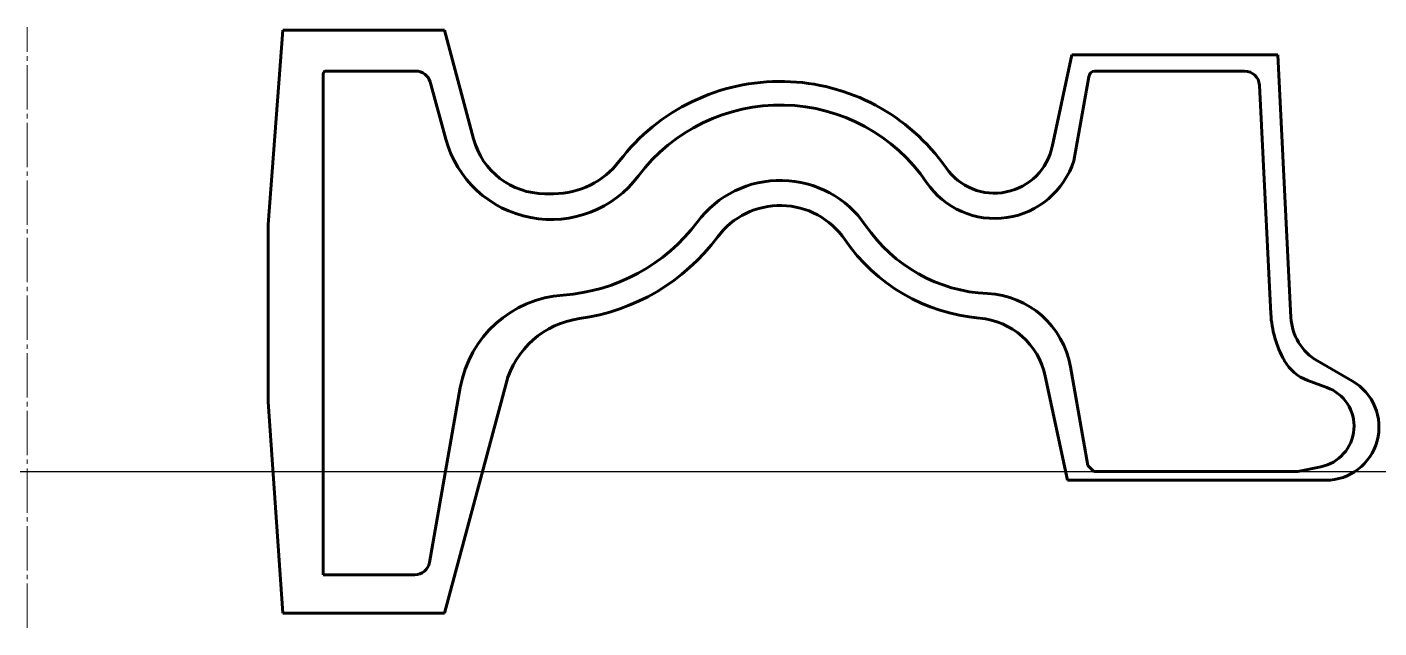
# Model space of a CAD drawing. Header units: millimetres. Extents: x 0 to 458, y -50 to 153.
import ezdxf

# ---------------------------------------------------------------- set-up
doc = ezdxf.new("R2010")
doc.units = ezdxf.units.MM
doc.linetypes.add('K5LT_AXLED', pattern=[19.5, 15, -1.5, 1.5, -1.5])
doc.linetypes.add('K5LT_BASIC', pattern=[0])

msp = doc.modelspace()

# ---------------------------------------------------------------- linework, layer by layer
at = {"color": 30, "linetype": 'K5LT_AXLED', "lineweight": 18, "true_color": 0xff8000}
msp.add_line((0, -49.97), (0, 153.43), dxfattribs=at)
at = {"color": 5, "linetype": 'K5LT_BASIC', "lineweight": 60, "true_color": 0x0000ff}
for p, q in [((81.65, 86.58), (86.65, 152.33)), ((86.65, 152.33), (141.32, 152.33)), ((141.32, 152.33), (151.17, 115.56)), ((353.7, 144.03), (347.08, 112.87)), ((423.45, 144.03), (353.7, 144.03)), ((423.45, 144.03), (427.89, 55.14)), ((100.25, 137.53), (100.25, -31.97)), ((101.25, 138.53), (131.63, 138.53)), ((361.5, 138.53), (412.22, 138.53)), ((136.46, 134.85), (141.75, 115.51)), ((359.5, 136.53), (354.36, 108.14)), ((417.22, 133.78), (421.08, 56.4)), ((175.32, 97.03), (178.25, 97.03)), ((81.65, 26.58), (81.65, 86.58)), ((359.15, 5.03), (353.26, 38.44)), ((436.87, 40.45), (448.7, 33.62)), ((141.32, -44.97), (162.16, 32.8)), ((352.21, 0.03), (344.73, 35.23)), ((440.04, 31.46), (433.6, 33.81)), ((136.23, -27.84), (146.68, 31.42)), ((81.65, 26.58), (86.65, -44.94)), ((359.15, 5.03), (361.15, 3.03)), ((438, 4.58), (430.25, 3.03)), ((439.7, 0.03), (352.21, 0.03)), ((430.25, 3.03), (361.15, 3.03)), ((100.25, -31.97), (131.3, -31.97)), ((86.65, -44.94), (141.32, -44.97))]:
    msp.add_line(p, q, dxfattribs=at)
at = {"color": 9, "true_color": 0xdca5c1}
msp.add_xline((373.29, 3.03), (1, 0), dxfattribs=at)
at = {"color": 5, "linetype": 'K5LT_BASIC', "lineweight": 60, "true_color": 0x0000ff}
for centre, radius, start, end in [((101.25, 137.53), 1, 90, 180), ((131.63, 133.53), 5, 15.304, 90), ((361.5, 136.53), 2, 90, 180), ((412.22, 133.53), 5, 2.86, 90), ((255, 66.53), 68.5, 34.9348, 142.6835), ((255, 67.03), 60, 34.3148, 143.094), ((177.44, 125.28), 37, 195.304, 323.094), ((175.32, 122.03), 25, 195, 270), ((327.55, 117.21), 20, 214.9348, 348), ((178.25, 125.03), 28, 270, 322.6835), ((327.68, 116.64), 28, 214.3148, 342.3238), ((255, 66.53), 35, 34.3148, 143.2383), ((255, 66.53), 26.5, 34.3762, 143.3718), ((177.29, 124.58), 62, 273.9042, 323.2383), ((327.68, 116.14), 53, 214.3148, 267.2567), ((177.56, 124.1), 70, 277.8042, 323.3718), ((327.63, 116.22), 61.5, 214.3762, 265.1236), ((184.1, 24.82), 38, 93.9042, 170), ((323.71, 33.24), 30, 10, 87.2567), ((320.28, 30.03), 25, 12, 85.1236), ((457.04, 58.2), 36, 182.86, 209.3619), ((445.87, 56.04), 18, 182.86, 240), ((191.14, 25.03), 30, 97.8042, 165), ((438.73, 47.9), 15, 209.3619, 250), ((439.7, 18.03), 18, 270, 60), ((435.25, 18.31), 14, 281.3099, 70), ((131.3, -26.97), 5, 270, 350)]:
    msp.add_arc(centre, radius, start, end, dxfattribs=at)

doc.saveas('drawing.dxf')
